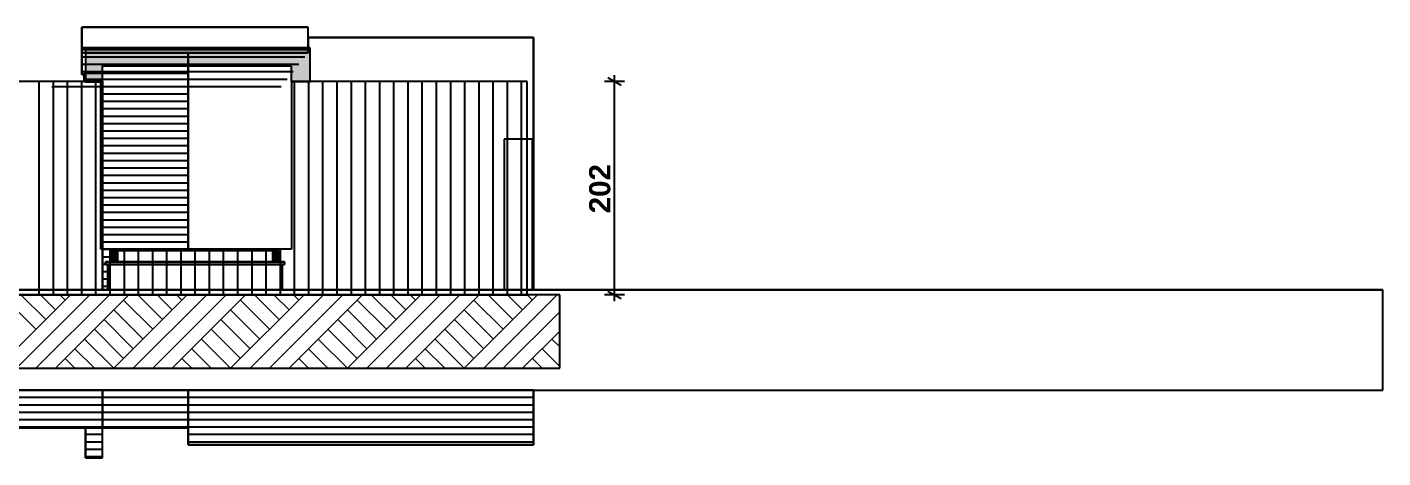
# Model space of a CAD drawing. Header units: millimetres. Extents: x -242231 to 419123, y -2399 to 525285.
# Drawn here: x -205848 to -193044, y 79332 to 83407 of the extents above; entities that cross this region are included whole.
import ezdxf

# ---------------------------------------------------------------- set-up
doc = ezdxf.new("R2010")
doc.units = ezdxf.units.MM
for name, color, linetype in [('Dimensions', 7, 'Continuous'), ('Furniture', 7, 'Continuous'), ('Marker - Section', 7, 'Continuous'), ('Roof', 7, 'Continuous'), ('Slabs', 7, 'Continuous'), ('Walls', 7, 'Continuous')]:
    doc.layers.add(name, color=color, linetype=linetype)
doc.styles.add('GENERATED_STYLE_1', font='swissb.ttf')

msp = doc.modelspace()

# ---------------------------------------------------------------- hatches: boundary and pattern name
at = {"layer": 'Marker - Section', "linetype": 'Continuous', "lineweight": 15}
msp.add_hatch(color=253, dxfattribs=at).paths.add_polyline_path([(-205295.337, 83209.183), (-205295.337, 82887.265), (-205135.337, 82887.265), (-205135.337, 83041.036), (-203354.243, 83041.036), (-203354.243, 82890.975), (-203175.983, 82890.975), (-203175.983, 83041.036), (-203175.155, 83041.036), (-203175.155, 83209.183)], flags=0)

# ---------------------------------------------------------------- linework, layer by layer
for p, q in [((-203194.12, 83406.721), (-205330.067, 83406.721)), ((-205330.067, 83406.721), (-205330.067, 83209.183)), ((-203194.12, 83209.183), (-203194.12, 83406.721)), ((-201065.061, 83306.959), (-203194.12, 83306.959)), ((-203194.12, 83306.959), (-203194.12, 83209.183)), ((-201065.061, 80921.899), (-201065.061, 83306.959)), ((-203194.12, 83209.183), (-205330.067, 83209.183)), ((-205330.067, 83209.183), (-205330.067, 83163.561)), ((-205330.067, 83209.183), (-203194.12, 83209.183)), ((-204328.254, 83163.561), (-205330.067, 83163.561)), ((-205330.067, 83163.561), (-205330.067, 82956.68)), ((-205330.067, 83163.561), (-203194.12, 83163.561)), ((-203194.12, 83163.561), (-204328.254, 83163.561)), ((-204328.254, 83163.561), (-204328.254, 81292.151)), ((-204328.254, 82972.301), (-204328.254, 83163.561)), ((-203194.12, 83209.183), (-203194.12, 83163.561)), ((-203194.12, 83163.561), (-203194.12, 83209.183)), ((-205135.337, 82890.975), (-208923.44, 82890.975)), ((-205330.067, 82956.68), (-205313.383, 82956.68)), ((-204328.254, 82972.301), (-205313.383, 82972.301)), ((-205313.383, 82972.301), (-205313.383, 82890.975)), ((-205313.383, 82956.68), (-205313.383, 82972.301)), ((-205313.383, 82972.301), (-204328.254, 82972.301)), ((-205313.383, 82890.975), (-205135.337, 82890.975)), ((-205135.337, 80921.899), (-205135.337, 82890.975)), ((-205135.337, 82890.975), (-205135.337, 80921.899)), ((-204328.254, 81292.151), (-204328.254, 82972.301)), ((-205107.147, 81160.287), (-205107.147, 81185.484)), ((-205107.147, 81185.484), (-205103.575, 81185.484)), ((-205103.575, 81185.484), (-205107.147, 81185.484)), ((-205107.147, 81185.484), (-205107.147, 81160.287)), ((-205103.575, 81185.484), (-205050.229, 81185.484)), ((-205103.575, 81160.287), (-205103.575, 81185.484)), ((-203415.821, 81185.484), (-205103.575, 81185.484)), ((-205103.575, 81185.484), (-205103.575, 81160.287)), ((-205050.229, 81185.484), (-205050.229, 81292.151)), ((-205050.229, 81292.151), (-205047.125, 81292.151)), ((-205047.125, 81292.151), (-205050.229, 81292.151)), ((-205050.229, 81292.151), (-205050.229, 81185.484)), ((-205050.229, 81185.484), (-205047.125, 81185.484)), ((-205047.125, 81292.151), (-205042.979, 81292.151)), ((-205047.125, 81185.484), (-205047.125, 81292.151)), ((-205042.979, 81292.151), (-205047.125, 81292.151)), ((-205047.125, 81292.151), (-205047.125, 81185.484)), ((-205047.125, 81185.484), (-205042.979, 81185.484)), ((-205042.979, 81292.151), (-205031.257, 81292.151)), ((-205042.979, 81185.484), (-205042.979, 81292.151)), ((-205031.257, 81292.151), (-205042.979, 81292.151)), ((-205042.979, 81292.151), (-205042.979, 81185.484)), ((-205042.979, 81185.484), (-205031.257, 81185.484)), ((-205031.257, 81292.151), (-205013.747, 81292.151)), ((-205031.257, 81185.484), (-205031.257, 81292.151)), ((-205013.747, 81292.151), (-205031.257, 81292.151)), ((-205031.257, 81292.151), (-205031.257, 81185.484)), ((-205031.257, 81185.484), (-205013.747, 81185.484)), ((-205013.747, 81292.151), (-204993.112, 81292.151)), ((-205013.747, 81185.484), (-205013.747, 81292.151)), ((-204993.112, 81292.151), (-205013.747, 81292.151)), ((-205013.747, 81292.151), (-205013.747, 81185.484)), ((-205013.747, 81185.484), (-204993.112, 81185.484)), ((-204993.112, 81292.151), (-204328.254, 81292.151)), ((-204993.112, 81185.484), (-204993.112, 81292.151)), ((-203526.523, 81292.151), (-204993.112, 81292.151)), ((-204993.112, 81292.151), (-204993.112, 81185.484)), ((-204993.112, 81185.484), (-203526.523, 81185.484)), ((-204328.254, 81292.151), (-203526.523, 81292.151)), ((-203526.523, 81292.151), (-203505.906, 81292.151)), ((-203505.906, 81292.151), (-203526.523, 81292.151)), ((-203526.523, 81292.151), (-203526.523, 81185.484)), ((-203526.523, 81185.484), (-203526.523, 81292.151)), ((-203526.523, 81185.484), (-203505.906, 81185.484)), ((-203505.906, 81292.151), (-203488.445, 81292.151)), ((-203488.445, 81292.151), (-203505.906, 81292.151)), ((-203505.906, 81292.151), (-203505.906, 81185.484)), ((-203505.906, 81185.484), (-203505.906, 81292.151)), ((-203505.906, 81185.484), (-203488.445, 81185.484)), ((-203488.445, 81292.151), (-203476.797, 81292.151)), ((-203476.797, 81292.151), (-203488.445, 81292.151)), ((-203488.445, 81292.151), (-203488.445, 81185.484)), ((-203488.445, 81185.484), (-203488.445, 81292.151)), ((-203488.445, 81185.484), (-203476.797, 81185.484)), ((-203476.797, 81292.151), (-203472.738, 81292.151)), ((-203472.738, 81292.151), (-203476.797, 81292.151)), ((-203476.797, 81292.151), (-203476.797, 81185.484)), ((-203476.797, 81185.484), (-203476.797, 81292.151)), ((-203476.797, 81185.484), (-203472.738, 81185.484)), ((-203472.738, 81292.151), (-203472.738, 81185.484)), ((-203472.738, 81185.484), (-203472.738, 81292.151)), ((-203472.738, 81185.484), (-203415.821, 81185.484)), ((-203415.821, 81185.484), (-203415.821, 81160.287)), ((-203415.821, 81160.287), (-203415.821, 81185.484)), ((-205103.575, 81160.287), (-205107.147, 81160.287)), ((-205107.147, 81160.287), (-205103.575, 81160.287)), ((-205084.642, 81160.287), (-205103.575, 81160.287)), ((-205103.575, 81160.287), (-203415.821, 81160.287)), ((-205084.642, 80921.899), (-205084.642, 81160.287)), ((-205081.164, 81160.287), (-205084.642, 81160.287)), ((-205084.642, 81160.287), (-205084.642, 80921.899)), ((-205081.164, 80921.899), (-205081.164, 81160.287)), ((-203438.326, 81160.287), (-205081.164, 81160.287)), ((-205081.164, 81160.287), (-205081.164, 80921.899)), ((-203415.821, 81160.287), (-203438.326, 81160.287)), ((-203438.326, 81160.287), (-203438.326, 80921.899)), ((-203438.326, 80921.899), (-203438.326, 81160.287)), ((-193043.553, 80921.899), (-208934.275, 80921.899)), ((-207295.535, 80921.899), (-205135.337, 80921.899)), ((-205135.337, 80921.899), (-205084.642, 80921.899)), ((-205084.642, 80921.899), (-205081.164, 80921.899)), ((-205081.164, 80921.899), (-203438.326, 80921.899)), ((-203438.326, 80921.899), (-201065.061, 80921.899)), ((-193043.553, 79971.899), (-193043.553, 80921.899)), ((-208934.275, 79971.899), (-193043.553, 79971.899)), ((-205135.337, 79971.899), (-208923.44, 79971.899)), ((-205135.337, 79617.376), (-205135.337, 79971.899)), ((-204328.254, 79971.899), (-205135.337, 79971.899)), ((-205135.337, 79971.899), (-205135.337, 79617.376)), ((-204328.254, 79617.376), (-204328.254, 79971.899)), ((-201065.061, 79971.899), (-204328.254, 79971.899)), ((-204328.254, 79971.899), (-204328.254, 79456.959)), ((-201065.061, 79456.959), (-201065.061, 79971.899)), ((-208923.44, 79617.376), (-205135.337, 79617.376)), ((-205135.337, 79617.376), (-205295.337, 79617.376)), ((-205295.337, 79617.376), (-205295.337, 79331.677)), ((-205135.337, 79617.376), (-204328.254, 79617.376)), ((-205135.337, 79331.677), (-205135.337, 79617.376)), ((-204328.254, 79456.959), (-201065.061, 79456.959)), ((-205295.337, 79331.677), (-205135.337, 79331.677))]:
    msp.add_line(p, q)
at = {"layer": 'Dimensions', "linetype": 'Continuous'}
for p, q in [((-200206.337, 82890.975), (-200393.837, 82890.975)), ((-200237.587, 82854.89), (-200362.587, 82927.059)), ((-200300.087, 82890.975), (-200300.087, 82952.1)), ((-200300.087, 80874.061), (-200300.087, 82890.975)), ((-200206.337, 80874.061), (-200393.837, 80874.061)), ((-200362.587, 80910.145), (-200237.587, 80837.976)), ((-200300.087, 80812.936), (-200300.087, 80874.061))]:
    msp.add_line(p, q, dxfattribs=at)
at = {"layer": 'Furniture', "linetype": 'Continuous'}
for p, q in [((-205107.147, 81160.287), (-205107.147, 81185.484)), ((-205103.575, 81185.484), (-205107.147, 81185.484)), ((-203415.821, 81185.484), (-205103.575, 81185.484)), ((-205103.575, 81160.287), (-205103.575, 81185.484)), ((-205047.125, 81292.151), (-205050.229, 81292.151)), ((-205050.229, 81185.484), (-205050.229, 81292.151)), ((-205042.979, 81292.151), (-205047.125, 81292.151)), ((-205031.257, 81292.151), (-205042.979, 81292.151)), ((-205013.747, 81292.151), (-205031.257, 81292.151)), ((-204993.112, 81292.151), (-205013.747, 81292.151)), ((-203526.523, 81292.151), (-204993.112, 81292.151)), ((-203505.906, 81292.151), (-203526.523, 81292.151)), ((-203488.445, 81292.151), (-203505.906, 81292.151)), ((-203476.797, 81292.151), (-203488.445, 81292.151)), ((-203472.738, 81292.151), (-203476.797, 81292.151)), ((-203472.738, 81185.484), (-203472.738, 81292.151)), ((-203415.821, 81160.287), (-203415.821, 81185.484)), ((-205103.575, 81160.287), (-205107.147, 81160.287)), ((-203415.821, 81160.287), (-205103.575, 81160.287)), ((-205084.642, 80921.899), (-205084.642, 81160.287)), ((-205081.164, 80921.899), (-205081.164, 81160.287)), ((-203438.326, 80921.899), (-203438.326, 81160.287))]:
    msp.add_line(p, q, dxfattribs=at)
at = {"layer": 'Furniture', "color": 251, "linetype": 'Continuous', "lineweight": 25}
for p, q in [((-205050.229, 81235.099), (-205047.125, 81235.099)), ((-205047.125, 81235.099), (-205042.979, 81235.099)), ((-205042.979, 81235.099), (-205031.257, 81235.099)), ((-205107.147, 81165.099), (-205103.575, 81165.099)), ((-205084.642, 81095.099), (-205081.164, 81095.099)), ((-205084.642, 81025.099), (-205081.164, 81025.099)), ((-205084.642, 80955.099), (-205081.164, 80955.099))]:
    msp.add_line(p, q, dxfattribs=at)
at = {"layer": 'Marker - Section', "linetype": 'Continuous'}
for p, q in [((-205295.337, 83209.183), (-205295.337, 82887.265)), ((-203175.155, 83209.183), (-205295.337, 83209.183)), ((-203175.155, 83041.036), (-203175.155, 83209.183)), ((-205135.337, 82887.265), (-205135.337, 83041.036)), ((-205135.337, 83041.036), (-203354.243, 83041.036)), ((-203354.243, 83041.036), (-203354.243, 82890.975)), ((-203175.983, 82890.975), (-203175.983, 83041.036)), ((-203175.983, 83041.036), (-203175.155, 83041.036)), ((-205153.383, 82890.421), (-208933.831, 82890.421)), ((-205295.337, 82887.265), (-205135.337, 82887.265)), ((-205153.383, 81306.035), (-205153.383, 82890.421)), ((-203354.243, 82890.975), (-203175.983, 82890.975)), ((-201124.489, 82890.421), (-203352.214, 82890.421)), ((-203352.214, 82890.421), (-203352.214, 81306.035)), ((-201124.489, 80874.061), (-201124.489, 82890.421)), ((-201076.09, 82345.722), (-201343.464, 82345.722)), ((-201343.464, 82345.722), (-201343.464, 80921.899)), ((-201076.09, 80921.899), (-201076.09, 82345.722)), ((-203352.214, 81306.035), (-205153.383, 81306.035)), ((-200818.017, 80874.061), (-207782.294, 80874.061)), ((-207303.93, 80874.061), (-201124.489, 80874.061)), ((-201343.464, 80921.899), (-201076.09, 80921.899)), ((-200818.017, 80180.428), (-200818.017, 80874.061)), ((-233508.406, 80180.428), (-200818.017, 80180.428))]:
    msp.add_line(p, q, dxfattribs=at)
at = {"layer": 'Marker - Section', "color": 251, "linetype": 'Continuous', "lineweight": 25}
for p, q in [((-205737.056, 82890.421), (-205737.056, 80874.061)), ((-205603.056, 82890.421), (-205603.056, 80874.061)), ((-205469.056, 82890.421), (-205469.056, 80874.061)), ((-205335.056, 82890.421), (-205335.056, 80874.061)), ((-205201.056, 82890.421), (-205201.056, 80874.061)), ((-203325.056, 82890.421), (-203325.056, 80874.061)), ((-203191.056, 82890.421), (-203191.056, 80874.061)), ((-203057.056, 82890.421), (-203057.056, 80874.061)), ((-202923.056, 82890.421), (-202923.056, 80874.061)), ((-202789.056, 82890.421), (-202789.056, 80874.061)), ((-202655.056, 82890.421), (-202655.056, 80874.061)), ((-202521.056, 82890.421), (-202521.056, 80874.061)), ((-202387.056, 82890.421), (-202387.056, 80874.061)), ((-202253.056, 82890.421), (-202253.056, 80874.061)), ((-202119.056, 82890.421), (-202119.056, 80874.061)), ((-201985.056, 82890.421), (-201985.056, 80874.061)), ((-201851.056, 82890.421), (-201851.056, 80874.061)), ((-201717.056, 82890.421), (-201717.056, 80874.061)), ((-201583.056, 82890.421), (-201583.056, 80874.061)), ((-201449.056, 82890.421), (-201449.056, 80874.061)), ((-201315.056, 82890.421), (-201315.056, 80874.061)), ((-201181.056, 82890.421), (-201181.056, 80874.061)), ((-205067.056, 81306.035), (-205067.056, 80874.061)), ((-204933.056, 81306.035), (-204933.056, 80874.061)), ((-204799.056, 81306.035), (-204799.056, 80874.061)), ((-204665.056, 81306.035), (-204665.056, 80874.061)), ((-204531.056, 81306.035), (-204531.056, 80874.061)), ((-204397.056, 81306.035), (-204397.056, 80874.061)), ((-204263.056, 81306.035), (-204263.056, 80874.061)), ((-204129.056, 81306.035), (-204129.056, 80874.061)), ((-203995.056, 81306.035), (-203995.056, 80874.061)), ((-203861.056, 81306.035), (-203861.056, 80874.061)), ((-203727.056, 81306.035), (-203727.056, 80874.061)), ((-203593.056, 81306.035), (-203593.056, 80874.061)), ((-203459.056, 81306.035), (-203459.056, 80874.061))]:
    msp.add_line(p, q, dxfattribs=at)
at = {"layer": 'Marker - Section', "color": 1, "linetype": 'Continuous', "lineweight": 0}
for p, q in [((-206132.39, 80180.428), (-205438.757, 80874.061)), ((-205764.695, 80548.123), (-206040.466, 80823.895)), ((-205948.542, 80180.428), (-205254.91, 80874.061)), ((-205672.771, 80640.047), (-205906.784, 80874.061)), ((-205764.695, 80180.428), (-205071.062, 80874.061)), ((-205580.847, 80731.971), (-205722.936, 80874.061)), ((-205580.847, 80180.428), (-204887.214, 80874.061)), ((-205488.923, 80823.895), (-205539.089, 80874.061)), ((-205029.304, 80180.428), (-204335.671, 80874.061)), ((-204661.608, 80548.123), (-204937.38, 80823.895)), ((-204845.456, 80180.428), (-204151.823, 80874.061)), ((-204569.684, 80640.047), (-204803.698, 80874.061)), ((-204661.608, 80180.428), (-203967.975, 80874.061)), ((-204477.76, 80731.971), (-204619.85, 80874.061)), ((-204477.76, 80180.428), (-203784.127, 80874.061)), ((-204385.836, 80823.895), (-204436.002, 80874.061)), ((-203926.217, 80180.428), (-203232.584, 80874.061)), ((-203558.522, 80548.123), (-203834.293, 80823.895)), ((-203742.369, 80180.428), (-203048.736, 80874.061)), ((-203466.598, 80640.047), (-203700.611, 80874.061)), ((-203558.522, 80180.428), (-202864.889, 80874.061)), ((-203374.674, 80731.971), (-203516.763, 80874.061)), ((-203374.674, 80180.428), (-202681.041, 80874.061)), ((-203282.75, 80823.895), (-203332.916, 80874.061)), ((-202823.131, 80180.428), (-202129.498, 80874.061)), ((-202455.435, 80548.123), (-202731.207, 80823.895)), ((-202639.283, 80180.428), (-201945.65, 80874.061)), ((-202363.511, 80640.047), (-202597.525, 80874.061)), ((-202455.435, 80180.428), (-201761.802, 80874.061)), ((-202271.587, 80731.971), (-202413.677, 80874.061)), ((-202271.587, 80180.428), (-201577.954, 80874.061)), ((-202179.663, 80823.895), (-202229.829, 80874.061)), ((-201720.044, 80180.428), (-201026.411, 80874.061)), ((-201352.348, 80548.123), (-201628.12, 80823.895)), ((-201536.196, 80180.428), (-200842.563, 80874.061)), ((-201260.425, 80640.047), (-201494.438, 80874.061)), ((-201168.501, 80731.971), (-201310.59, 80874.061)), ((-201076.577, 80823.895), (-201126.743, 80874.061)), ((-204753.532, 80456.199), (-205029.304, 80731.971)), ((-203650.445, 80456.199), (-203926.217, 80731.971)), ((-202547.359, 80456.199), (-202823.131, 80731.971)), ((-201444.272, 80456.199), (-201720.044, 80731.971)), ((-201352.348, 80180.428), (-200818.017, 80714.759)), ((-204937.38, 80272.352), (-205213.151, 80548.123)), ((-204845.456, 80364.275), (-205121.227, 80640.047)), ((-203834.293, 80272.352), (-204110.065, 80548.123)), ((-203742.369, 80364.275), (-204018.141, 80640.047)), ((-202731.207, 80272.352), (-203006.978, 80548.123)), ((-202639.283, 80364.275), (-202915.054, 80640.047)), ((-201628.12, 80272.352), (-201903.892, 80548.123)), ((-201536.196, 80364.275), (-201811.968, 80640.047)), ((-205029.304, 80180.428), (-205305.075, 80456.199)), ((-203926.217, 80180.428), (-204201.989, 80456.199)), ((-202823.131, 80180.428), (-203098.902, 80456.199)), ((-201720.044, 80180.428), (-201995.816, 80456.199)), ((-201168.501, 80180.428), (-200818.017, 80530.911)), ((-200818.017, 80381.487), (-200892.729, 80456.199)), ((-205213.151, 80180.428), (-205396.999, 80364.275)), ((-204110.065, 80180.428), (-204293.913, 80364.275)), ((-203006.978, 80180.428), (-203190.826, 80364.275)), ((-201903.892, 80180.428), (-202087.74, 80364.275)), ((-200818.017, 80197.64), (-200984.653, 80364.275)), ((-205396.999, 80180.428), (-205488.923, 80272.352)), ((-204293.913, 80180.428), (-204385.836, 80272.352)), ((-203190.826, 80180.428), (-203282.75, 80272.352)), ((-202087.74, 80180.428), (-202179.663, 80272.352)), ((-200984.653, 80180.428), (-201076.577, 80272.352))]:
    msp.add_line(p, q, dxfattribs=at)
at = {"layer": 'Roof', "linetype": 'Continuous'}
for p, q in [((-205330.067, 83406.721), (-203194.12, 83406.721)), ((-205330.067, 83209.183), (-205330.067, 83406.721)), ((-203194.12, 83209.183), (-203194.12, 83406.721)), ((-205330.067, 82956.68), (-205330.067, 83209.183)), ((-205330.067, 83209.183), (-203194.12, 83209.183)), ((-203194.12, 83209.183), (-203194.12, 83163.55)), ((-205313.383, 82956.68), (-205330.067, 82956.68))]:
    msp.add_line(p, q, dxfattribs=at)
at = {"layer": 'Roof', "color": 251, "linetype": 'Continuous', "lineweight": 25}
for p, q in [((-205330.067, 83195.099), (-203194.12, 83195.099)), ((-205330.067, 83125.099), (-204328.254, 83125.099)), ((-205330.067, 83055.099), (-204328.254, 83055.099)), ((-205330.067, 82985.099), (-204328.254, 82985.099))]:
    msp.add_line(p, q, dxfattribs=at)
at = {"layer": 'Slabs', "linetype": 'Continuous'}
for p, q in [((-208934.275, 80921.899), (-193043.553, 80921.899)), ((-193043.553, 79971.899), (-193043.553, 80921.899)), ((-208934.275, 79971.899), (-193043.553, 79971.899))]:
    msp.add_line(p, q, dxfattribs=at)
at = {"layer": 'Walls', "linetype": 'Continuous'}
for p, q in [((-203194.12, 83306.959), (-201065.061, 83306.959)), ((-201065.061, 83306.959), (-201065.061, 80921.899)), ((-204328.254, 81292.151), (-204328.254, 83163.571)), ((-205135.337, 82890.975), (-208923.44, 82890.975)), ((-205313.383, 82972.301), (-205313.383, 82890.975)), ((-204328.254, 82972.301), (-205313.383, 82972.301)), ((-205135.337, 82890.975), (-205135.337, 80921.899)), ((-205135.337, 79971.899), (-205135.337, 79617.376)), ((-204328.254, 79456.959), (-204328.254, 79971.899)), ((-201065.061, 79971.899), (-201065.061, 79456.959)), ((-208923.44, 79617.376), (-205135.337, 79617.376)), ((-205295.337, 79331.677), (-205295.337, 79617.376)), ((-205135.337, 79617.376), (-204328.254, 79617.376)), ((-205135.337, 79331.677), (-205135.337, 79617.376)), ((-201065.061, 79456.959), (-204328.254, 79456.959)), ((-205295.337, 79331.677), (-205135.337, 79331.677))]:
    msp.add_line(p, q, dxfattribs=at)
at = {"layer": 'Walls', "color": 251, "linetype": 'Continuous', "lineweight": 25}
for p, q in [((-204328.254, 83125.099), (-203224.746, 83125.099)), ((-204328.254, 83055.099), (-203280.486, 83055.099)), ((-204328.254, 82985.099), (-203336.226, 82985.099)), ((-205313.383, 82915.099), (-204328.254, 82915.099)), ((-204328.254, 82915.099), (-203391.967, 82915.099)), ((-205613.79, 82845.099), (-205135.337, 82845.099)), ((-205135.337, 82845.099), (-204328.254, 82845.099)), ((-205135.337, 82775.099), (-204328.254, 82775.099)), ((-204328.254, 82845.099), (-203447.707, 82845.099)), ((-205135.337, 82705.099), (-204328.254, 82705.099)), ((-205135.337, 82635.099), (-204328.254, 82635.099)), ((-205135.337, 82565.099), (-204328.254, 82565.099)), ((-205135.337, 82495.099), (-204328.254, 82495.099)), ((-205135.337, 82425.099), (-204328.254, 82425.099)), ((-205135.337, 82355.099), (-204328.254, 82355.099)), ((-205135.337, 82285.099), (-204328.254, 82285.099)), ((-205135.337, 82215.099), (-204328.254, 82215.099)), ((-205135.337, 82145.099), (-204328.254, 82145.099)), ((-205135.337, 82075.099), (-204328.254, 82075.099)), ((-205135.337, 82005.099), (-204328.254, 82005.099)), ((-205135.337, 81935.099), (-204328.254, 81935.099)), ((-205135.337, 81865.099), (-204328.254, 81865.099)), ((-205135.337, 81795.099), (-204328.254, 81795.099)), ((-205135.337, 81725.099), (-204328.254, 81725.099)), ((-205135.337, 81655.099), (-204328.254, 81655.099)), ((-205135.337, 81585.099), (-204328.254, 81585.099)), ((-205135.337, 81515.099), (-204328.254, 81515.099)), ((-205135.337, 81445.099), (-204328.254, 81445.099)), ((-205135.337, 81375.099), (-204328.254, 81375.099)), ((-205135.337, 81305.099), (-204328.254, 81305.099)), ((-205135.337, 81235.099), (-205050.229, 81235.099)), ((-205135.337, 81165.099), (-205107.147, 81165.099)), ((-205135.337, 81095.099), (-205084.642, 81095.099)), ((-205135.337, 81025.099), (-205084.642, 81025.099)), ((-205135.337, 80955.099), (-205084.642, 80955.099)), ((-208923.44, 79905.099), (-205135.337, 79905.099)), ((-205135.337, 79905.099), (-204328.254, 79905.099)), ((-204328.254, 79905.099), (-201065.061, 79905.099)), ((-208923.44, 79835.099), (-205135.337, 79835.099)), ((-205135.337, 79835.099), (-204328.254, 79835.099)), ((-204328.254, 79835.099), (-201065.061, 79835.099)), ((-208923.44, 79765.099), (-205135.337, 79765.099)), ((-208923.44, 79695.099), (-205135.337, 79695.099)), ((-205135.337, 79765.099), (-204328.254, 79765.099)), ((-205135.337, 79695.099), (-204328.254, 79695.099)), ((-204328.254, 79765.099), (-201065.061, 79765.099)), ((-204328.254, 79695.099), (-201065.061, 79695.099)), ((-208923.44, 79625.099), (-205135.337, 79625.099)), ((-205295.337, 79555.099), (-205135.337, 79555.099)), ((-205135.337, 79625.099), (-204328.254, 79625.099)), ((-204328.254, 79625.099), (-201065.061, 79625.099)), ((-204328.254, 79555.099), (-201065.061, 79555.099)), ((-205295.337, 79485.099), (-205135.337, 79485.099)), ((-205295.337, 79415.099), (-205135.337, 79415.099)), ((-204328.254, 79485.099), (-201065.061, 79485.099)), ((-205295.337, 79345.099), (-205135.337, 79345.099))]:
    msp.add_line(p, q, dxfattribs=at)

# ---------------------------------------------------------------- texts
at = {"layer": 'Dimensions', "style": 'GENERATED_STYLE_1'}
msp.add_text('202', height=200, rotation=90, dxfattribs=at).set_placement((-200340.087, 81645.147))

doc.saveas('drawing.dxf')
